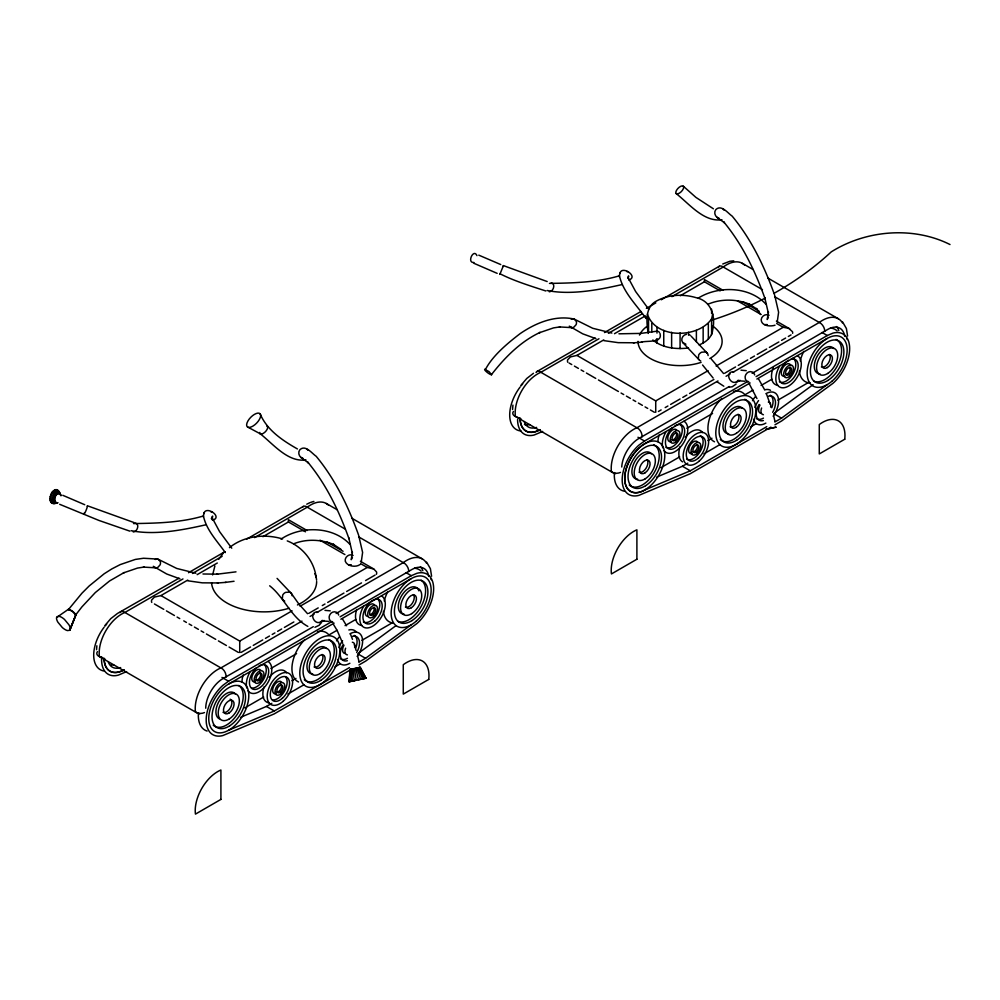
<?xml version="1.0" encoding="UTF-8"?>
<svg xmlns="http://www.w3.org/2000/svg" width="1000" height="1000" viewBox="0 0 1000 1000"><rect width="100%" height="100%" fill="white"/><g stroke="black" fill="none" stroke-linecap="round" stroke-linejoin="round"><path stroke-width="1.5" d="M350.913 669.275L349.925 669.5L349.137 681.762L350.75 681.4L350.913 669.275L355.662 668.263L360.2 667.312L365.925 678.2L360.2 667.312L359.237 667.525M349.988 677.05L350.312 669.425L349.137 681.762M349.675 681.637L350.25 669.425M53.688 503.638L57.975 502.663C41.2 509.137 55.287 476.538 60.975 495.812L58.925 491.675M57.138 502.837C51.537 501.8 56.525 489.988 60.637 494.862M96.562 649.7L96.862 645.763M512.562 409.525L512.925 405.112M225.325 552.6C217.237 541.175 206.287 529.938 203.438 515.962M203.75 513.875C205.588 504.675 223.325 517.1 212.7 520.15M619.75 273.7C621.575 264.513 639.312 276.938 628.7 279.988M647.788 317.8L646.038 318.425C636.525 305 623.088 292.188 619.425 275.788M203.3 516.95L203.9 512.837M212.075 519.675L212.613 516.062L211.325 518.65M619.288 276.775L619.888 272.675M628.212 278.512L628.6 275.887L628.013 277.8M352.413 552.038L351.238 559.7L352.425 557.35M361.225 562.188L362.612 552.438L358.8 535.95M777.225 322.013L778.612 312.262L774.788 295.775M499.9 273.712C513.6 280.775 530.475 285.975 545.875 290.988M646.038 318.425L647.425 316.737M212.613 574.925L214.887 565.988M648.263 333.438C646.413 322.212 644.7 306.737 656.988 300.738C669.025 294.413 683.5 293.863 696.388 297.75C711.275 300.938 715.738 316.325 712.712 329.787C712.163 337.238 705.662 342.45 699.1 344.9M711.6 334.663L711.6 318.938L712.712 314.062M84.125 513.138C83.287 517.325 88.513 505.4 87.037 506.275M75.812 615.087L69.662 630.288L70.175 629.438L75.862 614.85L69.662 630.288L67.425 630.575A9.675 3.862 47.9 0 1 62.325 627.55L57.838 622.125A8.825 3.525 47.9 0 1 56.6 617.487L68.438 609.275M573.312 318.888C554.45 315.138 535.5 323.113 520.163 333.612C507.2 343.525 491.863 356.362 485.012 370.363C486.788 372.212 488.862 373.95 491.312 374.812C504.487 357.925 520.25 341.65 540.112 332.4L539.412 332.725L553.55 327.887L560.325 326.85L559.4 326.925L571.788 327.638M491.65 374.787L488.975 371.575L484.575 369.237M502.663 266.762L503.438 265.625L547.175 281.55M768.413 317.175L767.225 319.525L768.4 311.863L768.325 313.05L764.775 297.725M218.8 559.263L223.475 552.737M647.425 314.062C655.325 338.95 697.812 338.725 711.6 318.938M105.113 625.275L110.763 618.65L117.487 613.45L179.013 578.188M521.112 385.1L526.763 378.475L533.488 373.275M321.375 622.625L319.113 625.3L314.925 627.288M736.012 384.15L732.237 386.75L728.875 387.238M322.3 620.325C315.525 628.562 306.925 611.438 318.038 611.888M738.288 380.163C731.513 388.387 722.913 371.262 734.025 371.725M360.037 564.538C355.925 567.638 347.2 566.462 345.288 561.275C344.363 557.125 349.338 553.237 353.088 555.413M229.438 547.638C244.075 535.8 264.875 533.587 282.55 538.938M358.9 652.862L395.887 625.725M358.825 662.175L365.538 658.312L411.15 624.837M774.9 412.688L813.112 384.65M774.825 422.013L781.525 418.137L827.138 384.675M332.013 621.475L228.538 681.213L222.875 685.35A31.825 18.375 -60 0 0 206.188 720.075A31.825 18.375 -60 0 0 222.875 735.55L274.137 713.938L350.887 669.625M748.012 381.3L644.525 441.037L638.862 445.175A31.825 18.375 -60 0 0 622.188 479.9A31.825 18.375 -60 0 0 638.862 495.375L690.138 473.775L770.925 427.125M281.05 539.1C300.95 525.6 332.975 526.1 349.837 544.263M698.088 298.225C717.975 285.587 749.275 286.15 765.837 304.088M336.15 613.488L411.925 569.487A24.413 14.087 -60 0 1 428.725 576.4M752.138 373.312L827.925 329.325A24.413 14.087 -60 0 1 844.725 336.238M499.825 274.4L503.438 265.625M188.475 572.725L224.963 551.65M246.588 539.175L303.35 506.4M536.9 371.562L595.013 338.013M604.475 332.55L640.962 311.488M646.363 308.363L655.825 302.9M661.237 299.775L719.35 266.225M182.963 578.938L124.875 612.475A6.55 3.9 61.6 0 0 120.025 612.6M192.425 573.475L222.138 556.312M254.562 537.6L307.25 507.188A31.837 18.375 -60 0 1 328.612 505.25M598.962 338.762L540.875 372.3A6.55 3.9 61.6 0 0 536.013 372.425M608.413 333.3L642.188 313.812M671.9 296.65L723.238 267.013A31.837 18.375 -60 0 1 744.6 265.075M151.762 602.425A4.85 3.962 0 0 1 151.688 599.963L154.438 597.1L160.925 595.575L187.763 580.075M197.162 574.65L217.3 563.025M262.925 536.688L288.425 521.962L305.5 531.812M567.75 362.25A4.85 3.962 0 0 1 567.675 359.787L570.425 356.938L576.912 355.4L603.763 339.9M614.5 333.7L645.362 315.887M680.263 295.738L704.425 281.788L720.188 290.887M160.925 595.575L239.725 641.075L292.075 610.85M300.125 606.2L367.238 567.45L373.725 568.987L376.475 571.838A4.85 3.962 0 0 1 376.4 574.312M576.912 355.4L655.725 400.9L708.062 370.675M716.112 366.025L783.225 327.287L788.612 328.288L792.463 331.675A4.85 3.962 0 0 1 792.625 333.325M241.075 652.425L250.55 646.963M253.263 645.4L262.738 639.925M265.438 638.362L269.5 636.025M272.2 634.462L274.913 632.9M277.613 631.337L281.675 628.987M284.387 627.425L293.85 621.962M308.738 613.375L318.212 607.9M322.275 605.562L324.975 604M327.688 602.438L343.925 593.062M346.625 591.5L361.512 582.9M365.575 580.562L375.037 575.087M658.425 411.475L661.137 409.913M665.188 407.575L667.9 406.012M670.6 404.45L680.075 398.975M682.788 397.413L686.838 395.075M689.55 393.512L713.913 379.45M724.737 373.2L735.562 366.95M738.263 365.387L747.738 359.913M750.438 358.35L754.5 356.012M757.212 354.45L766.675 348.975M769.388 347.413L778.863 341.95M781.562 340.387L785.625 338.038M788.325 336.475L791.038 334.913M301.962 621.125L220.912 667.913A31.837 18.375 -60 0 0 195.45 712.025L99.412 656.575A6.55 4.013 -3.3 0 1 97.463 651.637M310.075 616.438L314.125 614.1M316.825 612.537L403.275 562.625A31.837 18.375 -60 0 1 426.463 563.05M717.962 380.95L636.9 427.75A31.837 18.375 -60 0 0 611.438 471.85L515.4 416.413A6.55 4.013 -3.3 0 1 513.462 411.463M726.062 376.275L730.113 373.925M732.812 372.375L819.275 322.45A31.837 18.375 -60 0 1 842.463 322.887M205.712 708.225A24.413 14.087 -60 0 1 222.75 678.713L313.312 626.675M320.025 622.788L324.062 620.462M621.737 467.013A24.413 14.087 -60 0 1 638.75 438.537L729.3 386.5M736.025 382.625L740.05 380.3M340.087 616.812L411.312 575.688L416.975 573.288A31.825 18.375 -60 0 1 433.65 588.75A31.825 18.375 -60 0 1 416.975 623.488L365.7 661.075L358.975 664.963M756.075 376.637L827.3 335.525L832.962 333.113A31.825 18.375 -60 0 1 849.65 348.587A31.825 18.375 -60 0 1 832.962 383.312L781.7 420.913L774.963 424.8M228.7 683.988L334.113 623.125M340.875 619.225L411.15 578.65M750.113 382.95L644.688 443.812A28.287 16.337 -60 0 0 624.688 478.462A28.287 16.337 -60 0 0 644.688 490.012L690.3 470.8L766.775 426.662M756.862 379.05L827.138 338.475M270.863 668.487L296.588 653.637M328.888 634.987L337.05 630.275M345.075 625.638L355.925 619.375M686.85 428.312L712.575 413.462M744.875 394.812L753.037 390.1M761.075 385.462L771.912 379.2M244.838 707.913L263.675 697.038M291.925 680.725L295.95 678.4M361.863 640.35L392.8 622.487M660.837 467.738L679.663 456.863M707.913 440.55L711.95 438.225M777.862 400.175L808.787 382.312M240.787 717.237L266.438 706.438L271.812 703.337M287.913 694.038L304.012 684.75M334.862 666.938L340.225 663.838M656.775 477.062L682.438 466.262L687.8 463.162M703.9 453.875L720 444.575M750.85 426.763L756.225 423.663M228.7 730.175L274.312 710.975L349.438 667.6M54.938 503.387L56.175 502.663M721.938 219.737C703.812 222.387 689.175 203.762 676.137 193.55M305.95 459.9C287.812 462.562 273.188 443.925 260.15 433.725M549.475 283.4C572.375 283.05 596.2 282.525 618.587 276.05M133.488 523.575C156.387 523.225 180.212 522.7 202.6 516.225M722.763 264L729.887 261.262L733.75 260.85M306.762 504.175L310.025 502.638M775.025 325.213C770.4 326.763 761.413 326.05 761.188 319.8C761.363 316.1 765.788 313.35 769.087 315.25M641.188 342.238C646.625 340.275 663.15 343.488 659.938 333.325M542.612 431.438L534.25 434.975A31.825 18.375 -60 0 1 517.575 419.5M126.613 671.612L118.263 675.15A31.825 18.375 -60 0 1 101.7 656.888M57.112 616.638L59.337 616.35A9.675 3.862 47.9 0 1 64.45 619.388L68.938 624.8A8.825 3.525 47.9 0 1 70.175 629.438M708.1 304.175C721.338 298.575 736.663 298.925 749.9 304.363M293.55 543.862C306.388 538.638 321.163 539.375 333.9 544.538L333.288 544.288L340.925 549.275M686.438 334.312C682.85 334.8 680.362 339.35 682.625 342.413L698.838 359.55M310.65 502.375L313.888 501.438M622.188 284.55C598.275 289.938 570.962 295.287 547.188 290.5M206.2 524.725C182.288 530.112 154.963 535.45 131.2 530.675M350.75 681.4L365.925 678.2L358.5 679.75L355.662 668.263M770.475 428.375L765.938 429.325L776.213 427.137L771.65 428.088M356.575 680.2L349.175 681.75M473.963 262.5C466.475 263.225 473.575 247.938 476.975 255.65M236 571.85L216.737 574.237L217.675 574.163L202.975 573.987M52.512 503.425L56.363 502.688M549.275 291.825C553.35 291.675 555.975 283.875 551.287 282.8M133.275 532C137.363 531.838 139.975 524.05 135.3 522.975M767.262 324.562L764.638 324.625M351.275 564.738L348.638 564.788M640.325 333.475L657.75 331.087M225.2 582.413L234.05 581.263M51.5 502.738L55.675 502.238M603.8 340.613L618.237 342.663L634.325 342.775M187.812 580.788L202.25 582.837L218.337 582.95M641.25 333.4L618.962 333.812M658.037 339.575L656.225 339.412M633.387 342.85L642.113 342.163M217.4 583.013L226.125 582.337M652.837 339.988C662.6 348.162 676.3 349.462 688.525 347.987M50.7 501.65L55.15 501.512M739.338 380.85L744.938 381.238M323.338 621.013L328.95 621.413M740.987 370.188L746.25 370.662M324.988 610.363L330.25 610.837M50.2 500.213L54.812 500.562M626.7 271.537L627.85 271.688M210.712 511.712L211.863 511.863M157.325 559.062L143.537 558.25L135.35 559.425L120.213 564.6L111.838 568.913L104.175 573.775L89.15 586L81.938 593.212L68.587 609.4L72.987 611.75L75.662 614.963L81.938 606.862L95.325 592.55L109.575 580.962L124.113 572.562L123.413 572.888L137.55 568.062L144.338 567.025L143.4 567.1L155.8 567.812M611.875 333.05L592.712 328.275L574.288 319.125A4.975 4.037 -71.1 0 0 571.287 319.312M195.875 573.212L176.725 568.45L158.3 559.3A4.975 4.037 -71.1 0 0 155.287 559.487M50 498.537L54.688 499.438M685.888 344.212L682.625 342.413M133.963 522.537L87.45 505.788M129.887 531.15L98.863 520.413L59.675 504.3M748.913 382.05L747.712 381.675A5.7 4.963 -61.9 0 1 745.325 378.787C744.025 374.837 748.288 370.163 752.288 372.038A5.7 4.963 -61.9 0 1 754.675 374.925M332.925 622.225L331.725 621.85A5.7 4.963 -61.9 0 1 329.338 618.962C328.025 615.013 332.3 610.325 336.3 612.2A5.7 4.963 -61.9 0 1 338.688 615.087M50.138 496.737L54.775 498.237M595.925 338.663L582.737 333.837L569.288 326.125M179.925 578.837L166.737 574.012L153.3 566.3M719.125 218.275C715.35 217.587 713.375 212.587 715.837 209.575C721.413 204.125 728 213.375 732.163 216.125C751.35 239.275 764.55 266.775 774.587 294.962M303.137 458.45C299.35 457.762 297.387 452.762 299.85 449.75C305.425 444.3 312 453.55 316.175 456.287C335.35 479.45 348.562 506.95 358.6 535.138M500.75 264.562L478.787 255.15M497.163 273.35L473.913 263.3M84.75 504.725L62.8 495.312M287.25 540.9C302.475 546.763 314.262 561.163 316.137 577.513M521.013 418.913L515.4 416.413A31.837 18.375 -60 0 1 540.875 372.3L636.9 427.75A6.55 3.9 61.6 0 1 641.988 436.912M615.65 473.725L611.438 471.85A6.55 4.013 -3.3 0 0 620.475 472.4M105.025 659.087L99.412 656.575A31.837 18.375 -60 0 1 124.875 612.475L220.912 667.913A6.55 3.9 61.6 0 1 225.987 677.087M199.65 713.9L195.45 712.025A6.55 4.013 -3.3 0 0 204.475 712.562M50.587 494.938L55.075 497.038M713.413 208.787L695.925 197.4L683.35 186.238A5.138 2.325 -45.8 0 0 676.538 190.275A5.138 2.325 -45.8 0 0 679.338 193.175A5.138 2.325 -45.8 0 0 683.35 186.238M297.425 448.95C282.488 440.45 266.988 430.175 260.062 413.738A9.15 4.138 -45.8 0 0 247.95 420.938A9.15 4.138 -45.8 0 0 252.938 426.087A9.15 4.138 -45.8 0 0 260.062 413.738M248.2 427.312L260.688 434.038M689.025 334.562L690.138 335.175M723.812 386.213L717.138 381.863M307.825 626.388C290.95 617.362 284.375 597.35 269.675 585.8M742.337 263.337L753.162 269.587M768.037 278.175L838.375 318.775M762.463 289.662L723.238 267.013A6.55 3.663 58.4 0 0 718.288 267.638M774.638 296.688L819.275 322.45A6.55 3.663 58.4 0 1 824.688 331.438M822.062 332.488L827.3 335.525M723.088 290.338L704.425 279.575L704.425 281.788M743.075 301.887L759.062 311.112M776.388 321.125L789.725 328.812M737.262 300.75L760.9 314.387M776.663 323.488L783.225 327.287M773.662 413.6L781.525 418.137M569.087 363.025L571.75 364.562M574.412 366.1L578.413 368.413M581.087 369.95L583.75 371.488M586.413 373.025L595.737 378.413M598.413 379.95L618.4 391.5M621.062 393.038L623.737 394.575M626.4 396.112L630.4 398.425M633.062 399.963L635.725 401.5M638.387 403.038L642.387 405.35M645.062 406.887L647.725 408.425M650.387 409.963L654.388 412.275M637.975 437.262L644.525 441.037M682.438 466.262L690.3 470.8M326.35 503.512L337.163 509.75M352.05 518.35L422.375 558.95M345.125 529.05L307.25 507.188A6.55 3.663 58.4 0 0 302.55 507.212M358.65 536.862L403.275 562.625A6.55 3.663 58.4 0 1 408.7 571.6M406.062 572.663L411.312 575.688M307.087 530.513L288.425 519.738L288.425 521.962M327.075 542.05L343.075 551.287M360.4 561.287L373.725 568.987M319.95 540.163L344.913 554.562M360.662 563.663L367.238 567.45M357.663 653.763L365.538 658.312M154.425 603.962L163.762 609.35M166.425 610.887L174.425 615.513M177.087 617.05L179.75 618.587M183.75 620.887L186.412 622.438M189.075 623.975L191.75 625.513M194.412 627.05L198.412 629.362M201.075 630.9L203.738 632.438M206.412 633.975L215.738 639.362M218.4 640.9L226.4 645.512M229.062 647.05L238.4 652.438M221.975 677.425L228.538 681.213M266.438 706.438L274.312 710.975M574.288 319.125L576.275 321.35A4.237 3.438 -71.1 0 1 576.087 324.7L573.825 327.212A4.975 4.037 -71.1 0 1 570.825 327.4M158.3 559.3L160.287 561.525A4.237 3.438 -71.1 0 1 160.087 564.875L157.838 567.375A4.975 4.037 -71.1 0 1 154.825 567.575M51.325 493.237L55.562 495.913M749.275 304.113L756.925 309.1L756.312 308.438L760.713 314.538M716.675 217.075L724.475 222.812L723.763 221.938C742.387 244.438 755.225 271.15 764.975 298.538M300.688 457.238L308.475 462.987L307.762 462.113C326.4 484.613 339.225 511.325 348.975 538.713L348.787 537.888L352.337 553.225M52.3 491.788L56.225 494.938M723.587 373.55L711.237 358.975M307.587 613.725L298.85 604.025L291.4 593.513L277.075 578.387M53.45 490.662L56.988 494.188M658.612 331.6L659.362 332.362M691.025 336.062L707.387 353.35M713.112 378L702.575 365.012M723.088 209.075L724.013 210.113M307.087 449.25L308.025 450.288M54.7 489.95L57.812 493.713M648.675 309.175L635.612 291.5L628.05 277.462M231.762 548.188L219.625 531.675L212.062 517.638L212.225 518.688M842.6 321.962L846.4 328.525L847.588 336.075M426.613 562.137L430.4 568.7L431.587 576.25M55.95 489.688L58.65 493.537M758.438 378.713L764.6 389.725M749.425 384.162L756.975 398.612M342.45 618.888L346.575 625.763M333.425 624.338L337.262 630.712L342.75 643.35M57.125 489.9L59.438 493.688M58.137 490.588L60.113 494.137M359.125 667.537L364.15 678.55M358.15 667.738L362.562 678.888M766.575 394.275L770.288 404.425M350.588 634.45L352.488 639.362M356.975 667.987L360.637 679.287M354.3 644.587L356.1 650.413M773.625 415.775L775 421.438M357.625 655.95L359.012 661.612M708.125 355.55L707.913 354.375A5.838 4.662 -38.1 0 0 705.512 351.975L701.7 352.188A5.025 4.013 -38.1 0 0 698.713 354.9L698.312 358.512A5.838 4.662 -38.1 0 0 700.725 360.925M292.125 595.725L291.925 594.55A5.838 4.662 -38.1 0 0 289.513 592.137L285.7 592.35A5.025 4.013 -38.1 0 0 282.725 595.062L282.325 598.688A5.838 4.662 -38.1 0 0 284.725 601.1M354.312 668.55L356.287 680.212M353.013 668.825L354.175 680.662M351.85 669.075L352.275 681.075M711.6 309.188L711.6 313.475M708.337 323.488L708.337 339.2M703.15 327.388L703.15 343.113M696.388 330.387L696.388 341.812M688.525 332.275L688.525 335.125M680.075 332.912L680.075 348.625M671.625 332.275L671.625 347.987M663.75 330.387L663.75 346.1M656.988 327.388L656.988 333.113M656.988 338.825L656.988 343.113M655.725 400.9L655.725 412.362M651.8 323.488L651.8 332.062M648.538 318.938L648.538 331.8M239.725 641.075L239.725 652.537M950 244.537A105.15 85.363 -10.5 0 0 831.263 251.863A278.688 226.262 -10.5 0 1 774.137 293.275M765.225 298.087A278.688 226.262 -10.5 0 1 712.525 319.925M123.85 669.938A28.325 16.35 -60 0 1 104.162 659.325M120.638 667.575A23.688 13.675 -60 0 1 108.225 661.762M113.65 664.75A23.688 13.675 -60 0 1 110.95 665.037M68.575 609.95A4.7 0.875 37.8 0 1 72.35 611.25A4.7 0.875 37.8 0 1 75.5 615.138M266.812 426.112A5.138 2.325 -45.8 0 1 264.875 432.212A5.138 2.325 -45.8 0 1 259.812 432.413M103.713 670.975A31.825 18.375 -60 0 1 104.125 627.2M104.963 626.138A31.825 18.375 -60 0 1 106.7 624.087M124.087 669.775A28.287 16.337 -60 0 1 104.075 658.238M420.4 566.712A24.413 14.087 -60 0 1 422.837 570.763M430.675 578.65A6.55 3.525 3.1 0 1 431.3 579.712M316.65 581.512A52.562 30.35 0 0 1 297.438 604.975M289.037 608.225A52.562 30.35 0 0 1 211.562 582.825M314.85 573.663A52.562 30.35 0 0 1 316.6 580.2M354.275 635.4A13.6 7.85 -60 0 1 355.8 647.925M347.463 658.288A13.6 7.85 -60 0 1 340.662 658.962M352.325 642.237A6.95 4.013 -60 0 1 354.625 647.3M347.413 654.9A6.95 4.013 -60 0 1 345.613 648.188M345.012 653.512A6.95 4.013 -60 0 1 343.988 645.175M349.875 633.862A18.012 10.4 -60 0 1 362.013 637.137A18.012 10.4 -60 0 1 357.175 656.4M349.875 663.275A18.012 10.4 -60 0 1 337.575 659.475M338.85 647.588A18.012 10.4 -60 0 1 342.575 640.738M348.837 629.963A18.012 10.4 -60 0 1 356.562 632.35M336.538 640.863A18.012 10.4 -60 0 1 339.175 637.013M352.362 636.4A13.6 7.85 -60 0 1 356.675 652.5M347.388 660.738A13.6 7.85 -60 0 1 343.075 644.638M238.762 685.475A23.688 13.675 -60 0 1 237.325 714.188A23.688 13.675 -60 0 1 213.25 725.2M219.387 718.863A14.95 8.637 -60 0 1 219.638 700.35A14.95 8.637 -60 0 1 235.362 693.962M230.15 699.175A7.5 4.325 -60 0 1 230.525 707.613A7.5 4.325 -60 0 1 223.025 712.362M298.512 681.963A28.325 16.35 -60 0 1 304.85 639.55M317.45 631.65A28.325 16.35 -60 0 1 328.787 634.812M328.775 639.45A23.688 13.675 -60 0 1 328.913 667.887A23.688 13.675 -60 0 1 304.3 679.762M312.7 673.925A14.95 8.637 -60 0 1 309.7 656.6A14.95 8.637 -60 0 1 326.413 648.525M322.1 654.438A7.5 4.325 -60 0 1 321.075 663.025A7.5 4.325 -60 0 1 314.075 666.938M413.413 594.587A7.5 4.325 -60 0 1 412.388 603.175A7.5 4.325 -60 0 1 405.4 607.075M404.025 614.075A14.95 8.637 -60 0 1 402.013 595.062A14.95 8.637 -60 0 1 418.913 590.875M392.625 622.938A28.325 16.35 -60 0 1 383.387 611.337M384.25 600.988A28.325 16.35 -60 0 1 387.762 591.55M421.125 580.188A23.688 13.675 -60 0 1 420.763 607.137A23.688 13.675 -60 0 1 397.612 621.237M376.962 598.375A13.6 7.85 -60 0 1 376.962 614.087A13.6 7.85 -60 0 1 363.363 621.938M367.713 616.487A6.95 4.013 -60 0 1 367.175 607.388A6.95 4.013 -60 0 1 374.913 605.95M381.575 595.95A18.012 10.4 -60 0 1 381.575 616.75A18.012 10.4 -60 0 1 363.562 627.137A18.012 10.4 -60 0 1 363.562 606.35M361.875 625.45A18.012 10.4 -60 0 1 356.7 609.487M373.775 607.487A4.263 2.462 -60 0 1 373.3 611.962A4.263 2.462 -60 0 1 369.65 614.625M264.988 665.312A13.6 7.85 -60 0 1 263.45 679.6A13.6 7.85 -60 0 1 251.838 688.075M255.375 681.888A6.95 4.013 -60 0 1 252.75 674.475A6.95 4.013 -60 0 1 260.912 670.375M259.062 665.95A13.6 7.85 -60 0 1 267.775 676.725A13.6 7.85 -60 0 1 251.688 688.462A13.6 7.85 -60 0 1 256.562 667.775M268.062 661.462A18.012 10.4 -60 0 1 266.812 684.25A18.012 10.4 -60 0 1 248.025 690.775M246.762 687.975A18.012 10.4 -60 0 1 250.05 671.862M241.988 681.912A18.012 10.4 -60 0 1 243.188 675M259.788 672.55A4.263 2.462 -60 0 1 259.788 677.487A4.263 2.462 -60 0 1 255.512 679.95M285.85 677.2A13.6 7.85 -60 0 1 284.312 691.5A13.6 7.85 -60 0 1 272.7 699.963M276.238 693.787A6.95 4.013 -60 0 1 273.612 686.363A6.95 4.013 -60 0 1 281.775 682.275M269.212 677.4A18.012 10.4 -60 0 1 286.613 672.738M269.212 702.862A18.012 10.4 -60 0 1 264.05 686.9M280.65 684.45A4.263 2.462 -60 0 1 280.65 689.375A4.263 2.462 -60 0 1 276.375 691.838M207.125 731.062A31.825 18.375 -60 0 1 198.45 712.75M414.538 568.2A31.825 18.375 -60 0 1 421.138 571.075M712.275 325.737A42.05 24.275 0 0 1 709.8 358.512M701.1 362.362A42.05 24.275 0 0 1 638.025 341.35M639.462 335.062A42.05 24.275 0 0 1 646.712 326.562M520.95 430.975A31.825 18.375 -60 0 1 520.125 387.025M520.95 385.962A31.825 18.375 -60 0 1 522.688 383.913M540.075 429.613A28.287 16.337 -60 0 1 520.075 418.062M539.837 429.775A28.325 16.35 -60 0 1 520.15 419.162M529.65 424.575A23.688 13.675 -60 0 1 524.462 424.5M536.625 427.4A23.688 13.675 -60 0 1 524.212 421.587M624.325 491.2A31.825 18.375 -60 0 1 614.438 472.575M830.525 328.025A31.825 18.375 -60 0 1 837.125 330.9M770.263 395.225A13.6 7.85 -60 0 1 771.787 407.75M763.462 418.113A13.6 7.85 -60 0 1 756.663 418.787M768.325 402.062A6.95 4.013 -60 0 1 770.612 407.125M763.413 414.738A6.95 4.013 -60 0 1 761.612 408.013M761 413.338A6.95 4.013 -60 0 1 759.987 405M765.863 393.7A18.012 10.4 -60 0 1 778.012 396.962A18.012 10.4 -60 0 1 773.162 416.225M765.863 423.1A18.012 10.4 -60 0 1 753.562 419.3M754.837 407.413A18.012 10.4 -60 0 1 758.562 400.562M752.525 400.7A18.012 10.4 -60 0 1 755.163 396.838M764.825 389.787A18.012 10.4 -60 0 1 770.537 390.3M768.35 396.225A13.6 7.85 -60 0 1 772.675 412.325M763.375 420.562A13.6 7.85 -60 0 1 759.062 404.475M653.713 444.712A23.688 13.675 -60 0 1 653.863 473.15A23.688 13.675 -60 0 1 629.25 485.037M637.65 479.188A14.95 8.637 -60 0 1 634.637 461.863A14.95 8.637 -60 0 1 651.363 453.787M647.038 459.712A7.5 4.325 -60 0 1 646.012 468.288A7.5 4.325 -60 0 1 639.025 472.2M714.513 441.788A28.325 16.35 -60 0 1 721.825 398.413M733.438 391.475A28.325 16.35 -60 0 1 744.788 394.637M744.762 399.288A23.688 13.675 -60 0 1 744.912 427.713A23.688 13.675 -60 0 1 720.3 439.6M728.7 433.75A14.95 8.637 -60 0 1 725.688 416.438A14.95 8.637 -60 0 1 742.412 408.35M738.088 414.275A7.5 4.325 -60 0 1 737.062 422.85A7.5 4.325 -60 0 1 730.075 426.763M829.412 354.412A7.5 4.325 -60 0 1 828.388 363A7.5 4.325 -60 0 1 821.388 366.912M820.013 373.9A14.95 8.637 -60 0 1 817.013 356.575A14.95 8.637 -60 0 1 833.725 348.5M810.125 382.887A28.325 16.35 -60 0 1 799.375 371.163M800.25 360.812A28.325 16.35 -60 0 1 803.75 351.388M836.087 339.425A23.688 13.675 -60 0 1 837.25 366.062A23.688 13.675 -60 0 1 813.6 381.075M792.962 358.2A13.6 7.85 -60 0 1 792.962 373.913A13.6 7.85 -60 0 1 779.35 381.775M791.05 359.212A13.6 7.85 -60 0 1 795.938 374.263A13.6 7.85 -60 0 1 779.837 381.1A13.6 7.85 -60 0 1 788.562 360.262M784.887 376.2A6.95 4.013 -60 0 1 782.688 367.975A6.95 4.013 -60 0 1 790.9 365.775M797.562 355.788A18.012 10.4 -60 0 1 797.562 376.575A18.012 10.4 -60 0 1 779.562 386.975A18.012 10.4 -60 0 1 779.562 366.175M777.862 385.288A18.012 10.4 -60 0 1 773.2 367.887M789.762 367.312A4.263 2.462 -60 0 1 789.287 371.8A4.263 2.462 -60 0 1 785.65 374.45M680.975 425.138A13.6 7.85 -60 0 1 678.5 440.938A13.6 7.85 -60 0 1 665.837 447.287M671.375 441.725A6.95 4.013 -60 0 1 668.75 434.3A6.95 4.013 -60 0 1 676.9 430.213M675.05 425.788A13.6 7.85 -60 0 1 683.763 436.55A13.6 7.85 -60 0 1 667.675 448.288A13.6 7.85 -60 0 1 672.562 427.6M684.05 421.3A18.012 10.4 -60 0 1 682.8 444.075A18.012 10.4 -60 0 1 664.025 450.613M662.75 447.8A18.012 10.4 -60 0 1 666.05 431.688M657.987 441.737A18.012 10.4 -60 0 1 659.175 434.837M675.775 432.388A4.263 2.462 -60 0 1 675.775 437.312A4.263 2.462 -60 0 1 671.513 439.775M700.312 435.613A13.6 7.85 -60 0 1 700.312 451.325A13.6 7.85 -60 0 1 686.7 459.175M692.237 453.612A6.95 4.013 -60 0 1 689.613 446.188A6.95 4.013 -60 0 1 697.763 442.1M685.212 437.225A18.012 10.4 -60 0 1 702.6 432.562M682.575 461.875A18.012 10.4 -60 0 1 680.037 446.725M697.113 444.725A4.263 2.462 -60 0 1 696.338 449.675A4.263 2.462 -60 0 1 692.375 451.662M836.4 326.55A24.413 14.087 -60 0 1 838.825 330.588M846.675 338.475A6.55 3.525 3.1 0 1 847.288 339.538M220.912 799.4L195.45 814.112A31.837 18.375 -60 0 1 220.912 770L220.912 799.4M428.75 679.412L403.275 694.112L403.275 664.712A31.837 18.375 -60 0 1 428.75 679.412M636.9 559.237L611.438 573.938A31.837 18.375 -60 0 1 636.9 529.825L636.9 559.237M844.737 439.237L819.275 453.938L819.275 424.538A31.837 18.375 -60 0 1 844.737 439.237M365.387 678.312L359.888 667.387L365.275 678.312M229.613 725.875A23.688 13.675 -60 0 0 242.85 688.425A23.688 13.675 -60 0 0 213.875 706.812A23.688 13.675 -60 0 0 229.613 725.875M229.037 713A7.5 4.325 -60 0 0 233.238 701.137A7.5 4.325 -60 0 0 224.062 706.963A7.5 4.325 -60 0 0 229.037 713M229.762 729.562A28.325 16.35 -60 0 0 245.6 684.788A28.325 16.35 -60 0 0 210.963 706.762A28.325 16.35 -60 0 0 229.762 729.562M229.3 718.925A14.95 8.637 -60 0 0 237.662 695.288A14.95 8.637 -60 0 0 219.375 706.888A14.95 8.637 -60 0 0 229.3 718.925M320.662 680.438A23.688 13.675 -60 0 0 333.9 642.987A23.688 13.675 -60 0 0 304.925 661.375A23.688 13.675 -60 0 0 320.662 680.438M320.087 667.562A7.5 4.325 -60 0 0 324.288 655.713A7.5 4.325 -60 0 0 315.113 661.525A7.5 4.325 -60 0 0 320.087 667.562M320.812 684.125A28.325 16.35 -60 0 0 336.662 639.35A28.325 16.35 -60 0 0 302.013 661.325A28.325 16.35 -60 0 0 320.812 684.125M320.35 673.487A14.95 8.637 -60 0 0 328.713 649.85A14.95 8.637 -60 0 0 310.425 661.462A14.95 8.637 -60 0 0 320.35 673.487M411.413 607.712A7.5 4.325 -60 0 0 415.6 595.85A7.5 4.325 -60 0 0 406.425 601.675A7.5 4.325 -60 0 0 411.413 607.712M411.975 620.588A23.688 13.675 -60 0 0 425.225 583.138A23.688 13.675 -60 0 0 396.25 601.525A23.688 13.675 -60 0 0 411.975 620.588M411.675 613.638A14.95 8.637 -60 0 0 420.037 590A14.95 8.637 -60 0 0 401.737 601.6A14.95 8.637 -60 0 0 411.675 613.638M416.325 621.062A28.287 16.337 -60 0 0 425.288 577.25A28.287 16.337 -60 0 0 391.825 606.925A28.287 16.337 -60 0 0 416.325 621.062M375.062 620.837A13.6 7.85 -60 0 0 379.375 599.763A13.6 7.85 -60 0 0 363.275 614.038A13.6 7.85 -60 0 0 375.062 620.837M373.837 616.3A6.95 4.013 -60 0 0 376.05 605.525A6.95 4.013 -60 0 0 367.825 612.825A6.95 4.013 -60 0 0 373.837 616.3M373.35 614.462A4.263 2.462 -60 0 0 374.7 607.85A4.263 2.462 -60 0 0 369.65 612.325A4.263 2.462 -60 0 0 373.35 614.462M260.325 681.812A6.95 4.013 -60 0 0 262.538 671.038A6.95 4.013 -60 0 0 254.312 678.337A6.95 4.013 -60 0 0 260.325 681.812M259.837 679.975A4.263 2.462 -60 0 0 261.188 673.363A4.263 2.462 -60 0 0 256.137 677.85A4.263 2.462 -60 0 0 259.837 679.975M281.188 693.7A6.95 4.013 -60 0 0 283.4 682.938A6.95 4.013 -60 0 0 275.175 690.225A6.95 4.013 -60 0 0 281.188 693.7M282.413 698.25A13.6 7.85 -60 0 0 286.725 677.175A13.6 7.85 -60 0 0 270.625 691.45A13.6 7.85 -60 0 0 282.413 698.25M283.212 701.25A18.012 10.4 -60 0 0 288.925 673.363A18.012 10.4 -60 0 0 267.625 692.25A18.012 10.4 -60 0 0 283.212 701.25M280.7 691.875A4.263 2.462 -60 0 0 282.05 685.263A4.263 2.462 -60 0 0 277 689.737A4.263 2.462 -60 0 0 280.7 691.875M832.312 380.9A28.287 16.337 -60 0 0 841.287 337.075A28.287 16.337 -60 0 0 807.825 366.75A28.287 16.337 -60 0 0 832.312 380.9M645.6 485.7A23.688 13.675 -60 0 0 658.838 448.263A23.688 13.675 -60 0 0 629.875 466.637A23.688 13.675 -60 0 0 645.6 485.7M645.037 472.837A7.5 4.325 -60 0 0 649.225 460.975A7.5 4.325 -60 0 0 640.05 466.788A7.5 4.325 -60 0 0 645.037 472.837M645.763 489.387A28.325 16.35 -60 0 0 661.6 444.613A28.325 16.35 -60 0 0 626.95 466.587A28.325 16.35 -60 0 0 645.763 489.387M645.3 478.762A14.95 8.637 -60 0 0 653.662 455.112A14.95 8.637 -60 0 0 635.363 466.725A14.95 8.637 -60 0 0 645.3 478.762M736.65 440.262A23.688 13.675 -60 0 0 749.887 402.825A23.688 13.675 -60 0 0 720.925 421.2A23.688 13.675 -60 0 0 736.65 440.262M736.087 427.4A7.5 4.325 -60 0 0 740.275 415.538A7.5 4.325 -60 0 0 731.1 421.362A7.5 4.325 -60 0 0 736.087 427.4M736.812 443.95A28.325 16.35 -60 0 0 752.65 399.175A28.325 16.35 -60 0 0 718 421.163A28.325 16.35 -60 0 0 736.812 443.95M736.35 433.325A14.95 8.637 -60 0 0 744.712 409.675A14.95 8.637 -60 0 0 726.413 421.287A14.95 8.637 -60 0 0 736.35 433.325M827.4 367.537A7.5 4.325 -60 0 0 831.6 355.688A7.5 4.325 -60 0 0 822.425 361.5A7.5 4.325 -60 0 0 827.4 367.537M827.962 380.412A23.688 13.675 -60 0 0 841.213 342.962A23.688 13.675 -60 0 0 812.237 361.35A23.688 13.675 -60 0 0 827.962 380.412M827.663 373.462A14.95 8.637 -60 0 0 836.025 349.825A14.95 8.637 -60 0 0 817.738 361.438A14.95 8.637 -60 0 0 827.663 373.462M789.837 376.125A6.95 4.013 -60 0 0 792.038 365.363A6.95 4.013 -60 0 0 783.812 372.65A6.95 4.013 -60 0 0 789.837 376.125M789.35 374.288A4.263 2.462 -60 0 0 790.7 367.675A4.263 2.462 -60 0 0 785.65 372.163A4.263 2.462 -60 0 0 789.35 374.288M676.325 441.637A6.95 4.013 -60 0 0 678.525 430.875A6.95 4.013 -60 0 0 670.3 438.162A6.95 4.013 -60 0 0 676.325 441.637M675.825 439.812A4.263 2.462 -60 0 0 677.188 433.2A4.263 2.462 -60 0 0 672.138 437.675A4.263 2.462 -60 0 0 675.825 439.812M697.188 453.537A6.95 4.013 -60 0 0 699.388 442.762A6.95 4.013 -60 0 0 691.162 450.062A6.95 4.013 -60 0 0 697.188 453.537M698.4 458.075A13.6 7.85 -60 0 0 702.712 437A13.6 7.85 -60 0 0 686.625 451.275A13.6 7.85 -60 0 0 698.4 458.075M699.212 461.087A18.012 10.4 -60 0 0 704.912 433.188A18.012 10.4 -60 0 0 683.612 452.075A18.012 10.4 -60 0 0 699.212 461.087M696.688 451.7A4.263 2.462 -60 0 0 698.05 445.087A4.263 2.462 -60 0 0 693 449.562A4.263 2.462 -60 0 0 696.688 451.7"/></g></svg>
